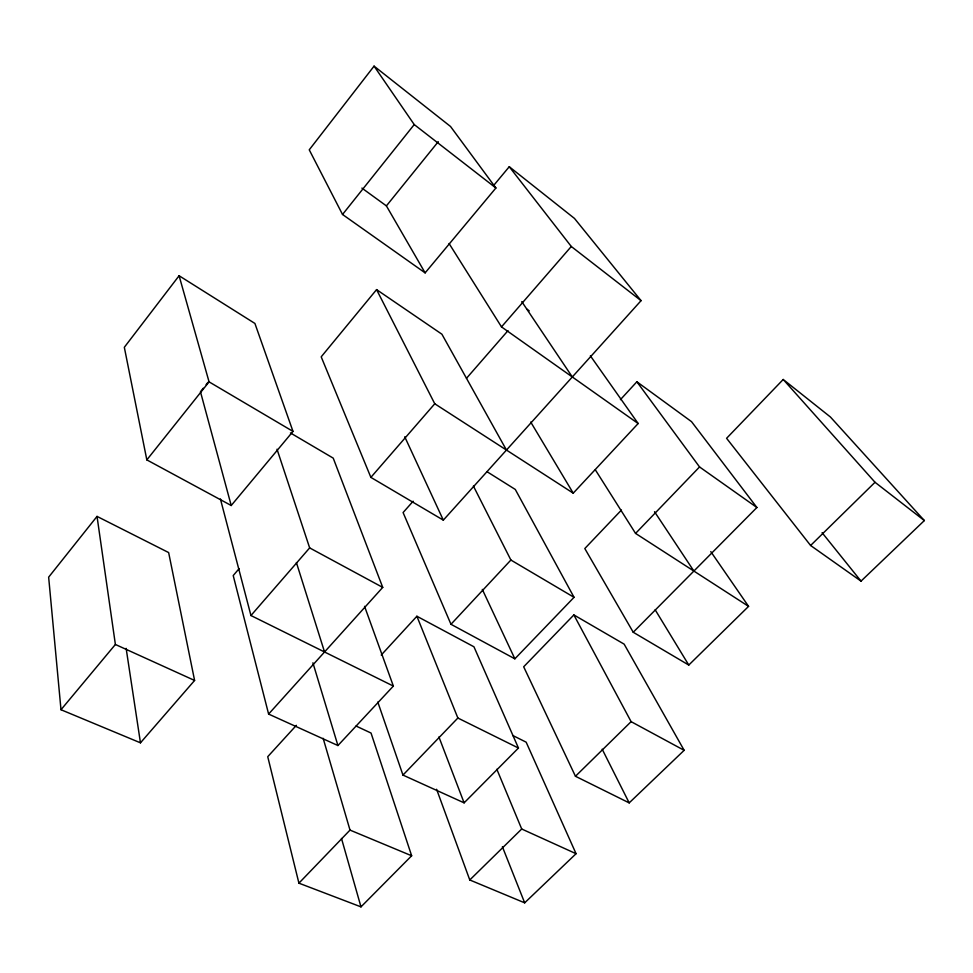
<?xml version="1.0" encoding="UTF-8"?>
<svg xmlns="http://www.w3.org/2000/svg" width="973" height="973" viewBox="0 0 973 973"><rect width="100%" height="100%" fill="white"/><g stroke="black" fill="none" stroke-linecap="round" stroke-linejoin="round"><path stroke-width="1.46" d="M179.093 275.736L124.325 347.3L146.826 459.888L231.221 505.51L292.995 431.404L254.914 323.45L179.093 275.736L209.061 381.854L292.995 431.404M374.07 66.128L309.244 149.83L342.532 214.474L425.128 272.878L495.902 187.984L450.535 126.49L374.07 66.128L414.23 124.568L495.902 187.984M97.032 516.395L48.65 577.171L60.995 709.731L140.465 742.825L194.6 680.455L168.645 552.567L97.032 516.395L115.386 644.479L60.995 709.731M203.272 388.215L200.462 391.742L231.221 505.51M206.094 384.676L207.967 382.328M146.826 459.888L209.061 381.854M342.532 214.474L414.23 124.568M425.128 272.878L386.403 205.887L438.276 141.669M506.459 450.061L441.9 334.201L376.575 289.613L321.199 356.836L370.871 477.378L443.323 520.141L641.061 300.657L574.459 218.414L509.256 166.724L493.81 185.284M239.115 568.633L233.216 575.554L268.609 714.073L337.923 745.537L393.36 686.074L364.559 606.325M393.36 686.074L250.949 615.532L309.657 547.896L277.013 449.222M370.871 477.378L434.761 403.771L376.575 289.613M434.761 403.771L573.231 493.165L638.154 423.535L501.496 326.892L571.285 246.485L509.256 166.724M466.481 378.315L507.991 330.638M413.148 501.217L403.09 512.552L450.973 624.289L514.863 658.818L574.046 597.325L515.289 489.443L487.12 471.759M268.609 714.073L382.73 587.4L333.228 458.137L290.428 432.936M296.376 725.323L267.733 756.69L298.918 883.168L360.983 906.872L411.652 855.766L371.041 733.046L356.045 726.028M381.234 655.036L416.894 616.25L473.948 646.79L518.451 748.03L464.109 802.847L402.956 775.08L377.804 702.056M620.409 399.66L636.877 381.769L691.523 421.65L756.897 507.505L633.228 632.255L688.775 665.058L748.578 606.374L710.777 551.594M450.973 624.289L510.886 560.034L473.413 486.074M621.443 510.047L584.809 548.541L633.228 632.255M783.216 379.47L726.588 438.3L810.606 545.488L861.02 581.136L924.35 520.567L830.419 417.003L783.216 379.47L875.019 482.28L924.35 520.567M298.918 883.168L350.012 830.091L323.145 738.312M402.956 775.08L457.869 718.025L416.894 616.25M748.578 606.374L635.564 533.411L699.538 466.943L636.877 381.769M573.863 614.924L523.681 666.785L575.457 776.272L629.19 802.883L684.153 750.317L624.143 644.138L573.863 614.924L631.112 721.65L684.153 750.317M512.662 735.43L526.162 742.18L576.065 853.698L524.678 902.835L469.777 879.969L521.71 829.008L496.85 769.29M575.457 776.272L631.112 721.65M810.606 545.488L875.019 482.28M350.012 830.091L411.652 855.766M115.386 644.479L194.6 680.455M521.71 829.008L576.065 853.698M457.869 718.025L518.451 748.03M309.657 547.896L382.73 587.4M510.886 560.034L574.046 597.325M699.538 466.943L756.897 507.505M361.907 188.093L386.403 205.887M526.77 309.073L529.239 310.861M571.285 246.485L641.061 300.657M822.088 532.681L861.02 581.136M590.368 355.826L638.154 423.535M521.771 301.618L572.306 376.965M654.525 511.713L693.883 571.066M595.33 469.813L635.564 533.411M449.076 243.53L501.496 326.892M655.157 609.779L688.775 665.058M530.723 422.051L573.231 493.165M602.19 749.198L629.19 802.883M482.304 589.383L514.863 658.818M404.744 436.792L443.323 520.141M502.384 846.729L524.678 902.835M438.92 736.95L464.109 802.847M436.609 789.273L469.777 879.969M296.412 562.589L324.544 651.983M312.905 662.808L337.923 745.537M341.499 838.471L360.983 906.872M220.409 498.942L250.949 615.532M126.137 648.371L140.465 742.825"/></g></svg>
